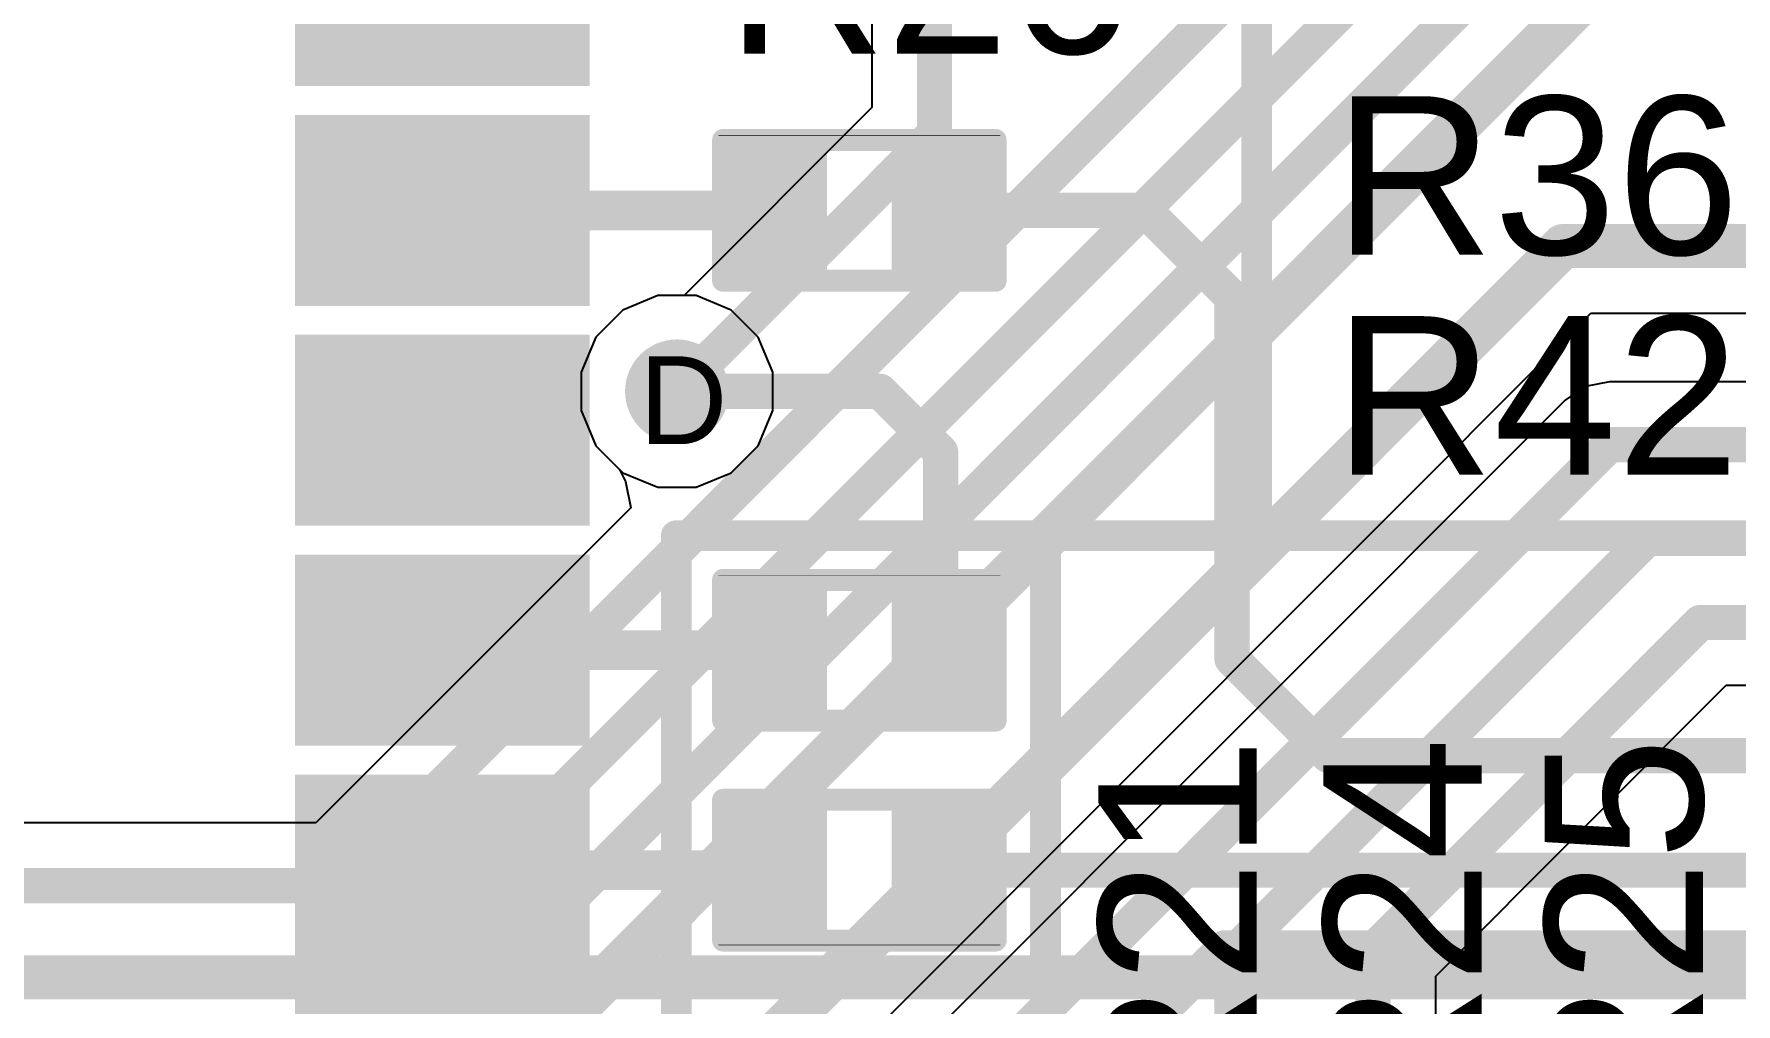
# Model space of a CAD drawing. Header units: inches. Extents: x -11 to 5428, y 0 to 5423.
# Drawn here: x 234.87 to 244.71, y 54.85 to 60.45 of the extents above; entities that cross this region are included whole.
import ezdxf

# ---------------------------------------------------------------- set-up
doc = ezdxf.new("R2010")
doc.units = ezdxf.units.IN
for name, color, linetype in [('Bottom Layer', 5, 'Continuous'), ('Dimension', 6, 'Continuous'), ('Drill Drawing', 1, 'Continuous'), ('GND', 16, 'Continuous'), ('PWR', 76, 'Continuous'), ('Top Layer', 1, 'Continuous'), ('Top Overlay', 2, 'Continuous'), ('Top Paste', 8, 'Continuous'), ('Top Solder', 216, 'Continuous'), ('Via Holes', 16, 'Continuous')]:
    doc.layers.add(name, color=color, linetype=linetype)
doc.styles.add('Arial', font='', dxfattribs={"height": 0.2})
doc.styles.get('Arial').set_extended_font_data('Arial')

# ---------------------------------------------------------------- blocks, each defined once
blk = doc.blocks.new('R___0402_622')
at = {"layer": 'Top Layer'}
for points in [[(-0.6985, -0.3175), (-0.6985, 0.3175), (-0.2413, 0.3175), (-0.2413, -0.3175)], [(0.2413, -0.3175), (0.2413, 0.3175), (0.6985, 0.3175), (0.6985, -0.3175)]]:
    blk.add_hatch(color=1, dxfattribs=at).paths.add_polyline_path(points)
at = {"layer": 'Top Paste'}
for points in [[(-0.6985, -0.3175), (-0.6985, 0.3175), (-0.2413, 0.3175), (-0.2413, -0.3175)], [(0.2413, -0.3175), (0.2413, 0.3175), (0.6985, 0.3175), (0.6985, -0.3175)]]:
    blk.add_hatch(color=8, dxfattribs=at).paths.add_polyline_path(points)
at = {"layer": 'Top Solder'}
for points in [[(-0.7535, -0.3725), (-0.7535, 0.3725), (-0.1863, 0.3725), (-0.1863, -0.3725)], [(0.1863, -0.3725), (0.1863, 0.3725), (0.7535, 0.3725), (0.7535, -0.3725)]]:
    blk.add_hatch(color=216, dxfattribs=at).paths.add_polyline_path(points)
at = {"layer": 'Top Overlay'}
for points in [[(-0.7874, 0.4064, 0.127, 0.127, 0), (-0.7874, -0.4064, 0.127, 0.127, 0)], [(0.7874, 0.4064, 0.127, 0.127, 0), (-0.7874, 0.4064, 0.127, 0.127, 0)], [(0.7874, 0.4064, 0.127, 0.127, 0), (0.7874, -0.4064, 0.127, 0.127, 0)], [(0.7874, -0.4064, 0.127, 0.127, 0), (-0.7874, -0.4064, 0.127, 0.127, 0)], [(0.8128, -0.4318, 0.00323, 0.00323, 0), (-0.8128, -0.4318, 0.00323, 0.00323, 0)]]:
    blk.add_lwpolyline(points, format="xyseb", dxfattribs=at)
for points in [[(-0.8191, 0.4064, 0.0635, 0.0635, 1), (-0.7556, 0.4064, 0.0635, 0.0635, 1)], [(-0.8191, 0.4064, 0.0635, 0.0635, 1), (-0.7556, 0.4064, 0.0635, 0.0635, 1)], [(0.7557, 0.4064, 0.0635, 0.0635, 1), (0.8192, 0.4064, 0.0635, 0.0635, 1)], [(0.7557, 0.4064, 0.0635, 0.0635, 1), (0.8192, 0.4064, 0.0635, 0.0635, 1)], [(-0.8191, -0.4064, 0.0635, 0.0635, 1), (-0.7556, -0.4064, 0.0635, 0.0635, 1)], [(-0.8191, -0.4064, 0.0635, 0.0635, 1), (-0.7556, -0.4064, 0.0635, 0.0635, 1)], [(0.7557, -0.4064, 0.0635, 0.0635, 1), (0.8192, -0.4064, 0.0635, 0.0635, 1)], [(0.7557, -0.4064, 0.0635, 0.0635, 1), (0.8192, -0.4064, 0.0635, 0.0635, 1)], [(-0.8136, -0.4318, 0.00161, 0.00161, 1), (-0.812, -0.4318, 0.00161, 0.00161, 1)], [(0.812, -0.4318, 0.00161, 0.00161, 1), (0.8136, -0.4318, 0.00161, 0.00161, 1)]]:
    blk.add_lwpolyline(points, format="xyseb", close=True, dxfattribs=at)
blk = doc.blocks.new('R___0402_623')
at = {"layer": 'Top Layer'}
for points in [[(-0.6985, -0.3175), (-0.6985, 0.3175), (-0.2413, 0.3175), (-0.2413, -0.3175)], [(0.2413, -0.3175), (0.2413, 0.3175), (0.6985, 0.3175), (0.6985, -0.3175)]]:
    blk.add_hatch(color=1, dxfattribs=at).paths.add_polyline_path(points)
at = {"layer": 'Top Paste'}
for points in [[(-0.6985, -0.3175), (-0.6985, 0.3175), (-0.2413, 0.3175), (-0.2413, -0.3175)], [(0.2413, -0.3175), (0.2413, 0.3175), (0.6985, 0.3175), (0.6985, -0.3175)]]:
    blk.add_hatch(color=8, dxfattribs=at).paths.add_polyline_path(points)
at = {"layer": 'Top Solder'}
for points in [[(-0.7535, -0.3725), (-0.7535, 0.3725), (-0.1863, 0.3725), (-0.1863, -0.3725)], [(0.1863, -0.3725), (0.1863, 0.3725), (0.7535, 0.3725), (0.7535, -0.3725)]]:
    blk.add_hatch(color=216, dxfattribs=at).paths.add_polyline_path(points)
at = {"layer": 'Top Overlay'}
for points in [[(-0.7874, 0.4064, 0.127, 0.127, 0), (-0.7874, -0.4064, 0.127, 0.127, 0)], [(0.7874, 0.4064, 0.127, 0.127, 0), (-0.7874, 0.4064, 0.127, 0.127, 0)], [(0.7874, 0.4064, 0.127, 0.127, 0), (0.7874, -0.4064, 0.127, 0.127, 0)], [(0.7874, -0.4064, 0.127, 0.127, 0), (-0.7874, -0.4064, 0.127, 0.127, 0)], [(0.8128, -0.4318, 0.00323, 0.00323, 0), (-0.8128, -0.4318, 0.00323, 0.00323, 0)]]:
    blk.add_lwpolyline(points, format="xyseb", dxfattribs=at)
for points in [[(-0.8191, 0.4064, 0.0635, 0.0635, 1), (-0.7556, 0.4064, 0.0635, 0.0635, 1)], [(-0.8191, 0.4064, 0.0635, 0.0635, 1), (-0.7556, 0.4064, 0.0635, 0.0635, 1)], [(0.7557, 0.4064, 0.0635, 0.0635, 1), (0.8192, 0.4064, 0.0635, 0.0635, 1)], [(0.7557, 0.4064, 0.0635, 0.0635, 1), (0.8192, 0.4064, 0.0635, 0.0635, 1)], [(-0.8191, -0.4064, 0.0635, 0.0635, 1), (-0.7556, -0.4064, 0.0635, 0.0635, 1)], [(-0.8191, -0.4064, 0.0635, 0.0635, 1), (-0.7556, -0.4064, 0.0635, 0.0635, 1)], [(0.7557, -0.4064, 0.0635, 0.0635, 1), (0.8192, -0.4064, 0.0635, 0.0635, 1)], [(0.7557, -0.4064, 0.0635, 0.0635, 1), (0.8192, -0.4064, 0.0635, 0.0635, 1)], [(-0.8136, -0.4318, 0.00161, 0.00161, 1), (-0.812, -0.4318, 0.00161, 0.00161, 1)], [(0.812, -0.4318, 0.00161, 0.00161, 1), (0.8136, -0.4318, 0.00161, 0.00161, 1)]]:
    blk.add_lwpolyline(points, format="xyseb", close=True, dxfattribs=at)
blk = doc.blocks.new('ESP32_WROOM_32UE_N16_640')
at = {"layer": 'Top Layer'}
for points in [[(8, 4.25), (9.5, 4.25), (9.5, 3.35), (8, 3.35)], [(8, 2.98), (9.5, 2.98), (9.5, 2.08), (8, 2.08)], [(8, 1.71), (9.5, 1.71), (9.5, 0.81), (8, 0.81)], [(8, 0.44), (9.5, 0.44), (9.5, -0.46), (8, -0.46)], [(8, -0.83), (9.5, -0.83), (9.5, -1.73), (8, -1.73)]]:
    blk.add_hatch(color=1, dxfattribs=at).paths.add_polyline_path(points)
at = {"layer": 'Top Paste'}
for points in [[(8, 4.25), (9.5, 4.25), (9.5, 3.35), (8, 3.35)], [(8, 2.98), (9.5, 2.98), (9.5, 2.08), (8, 2.08)], [(8, 1.71), (9.5, 1.71), (9.5, 0.81), (8, 0.81)], [(8, 0.44), (9.5, 0.44), (9.5, -0.46), (8, -0.46)], [(8, -0.83), (9.5, -0.83), (9.5, -1.73), (8, -1.73)]]:
    blk.add_hatch(color=8, dxfattribs=at).paths.add_polyline_path(points)
at = {"layer": 'Top Solder'}
for points in [[(7.8984, 4.3516), (9.6016, 4.3516), (9.6016, 3.2484), (7.8984, 3.2484)], [(7.8984, 3.0816), (9.6016, 3.0816), (9.6016, 1.9784), (7.8984, 1.9784)], [(7.8984, 1.8116), (9.6016, 1.8116), (9.6016, 0.7084), (7.8984, 0.7084)], [(7.8984, 0.5416), (9.6016, 0.5416), (9.6016, -0.5616), (7.8984, -0.5616)], [(7.8984, -0.7284), (9.6016, -0.7284), (9.6016, -1.8316), (7.8984, -1.8316)], [(7.8984, -1.9984), (9.6016, -1.9984), (9.6016, -3.1016), (7.8984, -3.1016)]]:
    blk.add_hatch(color=216, dxfattribs=at).paths.add_polyline_path(points)
blk = doc.blocks.new('R___0402_741')
at = {"layer": 'Top Layer'}
for points in [[(-0.6985, -0.3175), (-0.6985, 0.3175), (-0.2413, 0.3175), (-0.2413, -0.3175)], [(0.2413, -0.3175), (0.2413, 0.3175), (0.6985, 0.3175), (0.6985, -0.3175)]]:
    blk.add_hatch(color=1, dxfattribs=at).paths.add_polyline_path(points)
at = {"layer": 'Top Paste'}
for points in [[(-0.6985, -0.3175), (-0.6985, 0.3175), (-0.2413, 0.3175), (-0.2413, -0.3175)], [(0.2413, -0.3175), (0.2413, 0.3175), (0.6985, 0.3175), (0.6985, -0.3175)]]:
    blk.add_hatch(color=8, dxfattribs=at).paths.add_polyline_path(points)
at = {"layer": 'Top Solder'}
for points in [[(-0.7535, -0.3725), (-0.7535, 0.3725), (-0.1863, 0.3725), (-0.1863, -0.3725)], [(0.1863, -0.3725), (0.1863, 0.3725), (0.7535, 0.3725), (0.7535, -0.3725)]]:
    blk.add_hatch(color=216, dxfattribs=at).paths.add_polyline_path(points)
at = {"layer": 'Top Overlay'}
for points in [[(-0.7874, 0.4064, 0.127, 0.127, 0), (0.7874, 0.4064, 0.127, 0.127, 0)], [(-0.7874, -0.4064, 0.127, 0.127, 0), (-0.7874, 0.4064, 0.127, 0.127, 0)], [(0.7874, -0.4064, 0.127, 0.127, 0), (0.7874, 0.4064, 0.127, 0.127, 0)], [(-0.7874, -0.4064, 0.127, 0.127, 0), (0.7874, -0.4064, 0.127, 0.127, 0)], [(-0.8128, -0.4318, 0.00323, 0.00323, 0), (0.8128, -0.4318, 0.00323, 0.00323, 0)]]:
    blk.add_lwpolyline(points, format="xyseb", dxfattribs=at)
for points in [[(-0.8192, 0.4064, 0.0635, 0.0635, 1), (-0.7557, 0.4064, 0.0635, 0.0635, 1)], [(-0.8192, 0.4064, 0.0635, 0.0635, 1), (-0.7557, 0.4064, 0.0635, 0.0635, 1)], [(0.7556, 0.4064, 0.0635, 0.0635, 1), (0.8191, 0.4064, 0.0635, 0.0635, 1)], [(0.7556, 0.4064, 0.0635, 0.0635, 1), (0.8191, 0.4064, 0.0635, 0.0635, 1)], [(-0.8192, -0.4064, 0.0635, 0.0635, 1), (-0.7557, -0.4064, 0.0635, 0.0635, 1)], [(-0.8192, -0.4064, 0.0635, 0.0635, 1), (-0.7557, -0.4064, 0.0635, 0.0635, 1)], [(0.7556, -0.4064, 0.0635, 0.0635, 1), (0.8191, -0.4064, 0.0635, 0.0635, 1)], [(0.7556, -0.4064, 0.0635, 0.0635, 1), (0.8191, -0.4064, 0.0635, 0.0635, 1)], [(-0.8136, -0.4318, 0.00161, 0.00161, 1), (-0.812, -0.4318, 0.00161, 0.00161, 1)], [(0.812, -0.4318, 0.00161, 0.00161, 1), (0.8136, -0.4318, 0.00161, 0.00161, 1)]]:
    blk.add_lwpolyline(points, format="xyseb", close=True, dxfattribs=at)

msp = doc.modelspace()

# ---------------------------------------------------------------- hatches: boundary and pattern name
at = {"layer": 'Bottom Layer'}
h = msp.add_hatch(color=5, dxfattribs=at)
edge = h.paths.add_edge_path()
edge.add_arc((238.5861, 58.3828), 0.3, 0, 360)
at = {"layer": 'GND'}
h = msp.add_hatch(color=16, dxfattribs=at)
edge = h.paths.add_edge_path()
edge.add_arc((238.5861, 58.3828), 0.3, 0, 360)
at = {"layer": 'PWR'}
h = msp.add_hatch(color=76, dxfattribs=at)
edge = h.paths.add_edge_path()
edge.add_arc((238.5861, 58.3828), 0.3, 0, 360)
at = {"layer": 'Top Layer'}
h = msp.add_hatch(color=1, dxfattribs=at)
edge = h.paths.add_edge_path()
edge.add_arc((238.5861, 58.3828), 0.3, 0, 360)
at = {"layer": 'Via Holes'}
h = msp.add_hatch(color=7, dxfattribs=at)
edge = h.paths.add_edge_path()
edge.add_arc((238.5861, 58.3828), 0.15, 0, 360)

# ---------------------------------------------------------------- linework, layer by layer
at = {"layer": 'Bottom Layer'}
for p, q in [((239.7122, 63.5105), (239.7122, 60.0217)), ((239.7122, 60.0217), (238.6273, 58.9368)), ((238.4759, 58.9368), (238.2723, 58.8524)), ((238.6273, 58.9368), (238.4759, 58.9368)), ((233.4974, 48.4632), (243.868, 58.8339)), ((238.2723, 58.8524), (238.1164, 58.6966)), ((243.868, 58.8339), (256.5744, 58.8339)), ((238.1164, 58.6966), (238.0321, 58.4929)), ((238.0321, 58.4929), (238.0321, 58.2726)), ((243.9756, 58.4377), (243.8368, 58.4101)), ((259.0114, 58.4377), (243.9756, 58.4377)), ((243.9756, 58.4377), (243.9756, 58.4377)), ((243.7192, 58.3315), (239.7482, 54.3605)), ((243.8368, 58.4101), (243.7192, 58.3315)), ((243.7192, 58.3315), (243.7192, 58.3315)), ((238.0321, 58.2726), (238.1164, 58.0689)), ((238.1164, 58.0689), (238.253, 57.9324)), ((238.253, 57.9324), (238.2888, 57.8623)), ((238.2888, 57.8623), (238.3189, 57.7109)), ((238.3189, 57.7109), (236.4985, 55.8905)), ((242.9707, 55.0059), (244.6504, 56.6856)), ((244.6504, 56.6856), (245.5814, 56.6856)), ((236.4985, 55.8905), (215.556, 55.8905)), ((242.9707, 48.0459), (242.9707, 55.0059))]:
    msp.add_line(p, q, dxfattribs=at)
for points in [[(240.0748, 59.8715, 0.2032, 0.2032, 0), (240.0748, 63.5105, 0.2032, 0.2032, 0)], [(236.6487, 55.528, 0.2032, 0.2032, 0), (243.6913, 62.5706, 0.2032, 0.2032, 0)], [(236.8332, 54.9844, 0.2032, 0.2032, 0), (243.9061, 62.0573, 0.2032, 0.2032, 0)], [(236.8636, 54.348, 0.2032, 0.2032, 0), (244.0598, 61.5442, 0.2032, 0.2032, 0)], [(234.0254, 50.843, 0.254, 0.254, 0), (243.99, 60.8076, 0.254, 0.254, 0)], [(238.5861, 58.3828, 0.2032, 0.2032, 0), (240.0748, 59.8715, 0.2032, 0.2032, 0)], [(233.2227, 48.7379, 0.254, 0.254, 0), (243.7071, 59.2224, 0.254, 0.254, 0)], [(243.7071, 59.2224, 0.254, 0.254, 0), (256.5744, 59.2224, 0.254, 0.254, 0)], [(240.0046, 54.1041, 0.2032, 0.2032, 0), (243.9756, 58.0751, 0.2032, 0.2032, 0)], [(243.9756, 58.0751, 0.2032, 0.2032, 0), (259.1616, 58.0751, 0.2032, 0.2032, 0)], [(241.7934, 55.1323, 0.2032, 0.2032, 0), (244.1957, 57.5346, 0.2032, 0.2032, 0)], [(244.1957, 57.5346, 0.2032, 0.2032, 0), (260.0839, 57.5346, 0.2032, 0.2032, 0)], [(242.6081, 55.1561, 0.2032, 0.2032, 0), (244.5002, 57.0482, 0.2032, 0.2032, 0)], [(244.5002, 57.0482, 0.2032, 0.2032, 0), (260.8975, 57.0482, 0.2032, 0.2032, 0)], [(215.5559, 55.528, 0.2032, 0.2032, 0), (236.6487, 55.528, 0.2032, 0.2032, 0)], [(241.7934, 50.538, 0.2032, 0.2032, 0), (241.7934, 55.1323, 0.2032, 0.2032, 0)], [(242.6081, 47.625, 0.2032, 0.2032, 0), (242.6081, 55.1561, 0.2032, 0.2032, 0)], [(215.876, 54.9844, 0.2032, 0.2032, 0), (236.8332, 54.9844, 0.2032, 0.2032, 0)]]:
    msp.add_lwpolyline(points, format="xyseb", dxfattribs=at)
for points in [[(240.024, 59.8715, 0.1016, 0.1016, 1), (240.1256, 59.8715, 0.1016, 0.1016, 1)], [(240.024, 59.8715, 0.1016, 0.1016, 1), (240.1256, 59.8715, 0.1016, 0.1016, 1)], [(243.6436, 59.2224, 0.127, 0.127, 1), (243.7706, 59.2224, 0.127, 0.127, 1)], [(243.6436, 59.2224, 0.127, 0.127, 1), (243.7706, 59.2224, 0.127, 0.127, 1)], [(238.5353, 58.3828, 0.1016, 0.1016, 1), (238.6369, 58.3828, 0.1016, 0.1016, 1)], [(243.9248, 58.0751, 0.1016, 0.1016, 1), (244.0264, 58.0751, 0.1016, 0.1016, 1)], [(243.9248, 58.0751, 0.1016, 0.1016, 1), (244.0264, 58.0751, 0.1016, 0.1016, 1)], [(244.1449, 57.5346, 0.1016, 0.1016, 1), (244.2465, 57.5346, 0.1016, 0.1016, 1)], [(244.1449, 57.5346, 0.1016, 0.1016, 1), (244.2465, 57.5346, 0.1016, 0.1016, 1)], [(244.4494, 57.0482, 0.1016, 0.1016, 1), (244.551, 57.0482, 0.1016, 0.1016, 1)], [(244.4494, 57.0482, 0.1016, 0.1016, 1), (244.551, 57.0482, 0.1016, 0.1016, 1)], [(236.5979, 55.528, 0.1016, 0.1016, 1), (236.6995, 55.528, 0.1016, 0.1016, 1)], [(236.5979, 55.528, 0.1016, 0.1016, 1), (236.6995, 55.528, 0.1016, 0.1016, 1)], [(241.7426, 55.1323, 0.1016, 0.1016, 1), (241.8442, 55.1323, 0.1016, 0.1016, 1)], [(241.7426, 55.1323, 0.1016, 0.1016, 1), (241.8442, 55.1323, 0.1016, 0.1016, 1)], [(242.5573, 55.1561, 0.1016, 0.1016, 1), (242.6589, 55.1561, 0.1016, 0.1016, 1)], [(242.5573, 55.1561, 0.1016, 0.1016, 1), (242.6589, 55.1561, 0.1016, 0.1016, 1)], [(236.7824, 54.9844, 0.1016, 0.1016, 1), (236.884, 54.9844, 0.1016, 0.1016, 1)], [(236.7824, 54.9844, 0.1016, 0.1016, 1), (236.884, 54.9844, 0.1016, 0.1016, 1)]]:
    msp.add_lwpolyline(points, format="xyseb", close=True, dxfattribs=at)
at = {"layer": 'Dimension'}
msp.add_lwpolyline([(0, 55, 0.254, 0.254, 0), (344, 55, 0.254, 0.254, 0)], format="xyseb", dxfattribs=at)
at = {"layer": 'GND'}
for p, q in [((238.4759, 58.9368), (238.2723, 58.8524)), ((238.6963, 58.9368), (238.4759, 58.9368)), ((238.8999, 58.8524), (238.6963, 58.9368)), ((238.2723, 58.8524), (238.1164, 58.6966)), ((239.0557, 58.6966), (238.8999, 58.8524)), ((238.1164, 58.6966), (238.0321, 58.4929)), ((239.1401, 58.4929), (239.0557, 58.6966)), ((238.0321, 58.4929), (238.0321, 58.2726)), ((239.1401, 58.2726), (239.1401, 58.4929)), ((238.0321, 58.2726), (238.1164, 58.0689)), ((239.0557, 58.0689), (239.1401, 58.2726)), ((238.1164, 58.0689), (238.2723, 57.9131)), ((238.8999, 57.9131), (239.0557, 58.0689)), ((238.2723, 57.9131), (238.4759, 57.8288)), ((238.6963, 57.8288), (238.8999, 57.9131)), ((238.4759, 57.8288), (238.6963, 57.8288))]:
    msp.add_line(p, q, dxfattribs=at)
at = {"layer": 'PWR'}
for p, q in [((238.4759, 58.9368), (238.2723, 58.8524)), ((238.6963, 58.9368), (238.4759, 58.9368)), ((238.8999, 58.8524), (238.6963, 58.9368)), ((238.2723, 58.8524), (238.1164, 58.6966)), ((239.0557, 58.6966), (238.8999, 58.8524)), ((238.1164, 58.6966), (238.0321, 58.4929)), ((239.1401, 58.4929), (239.0557, 58.6966)), ((238.0321, 58.4929), (238.0321, 58.2726)), ((239.1401, 58.2726), (239.1401, 58.4929)), ((238.0321, 58.2726), (238.1164, 58.0689)), ((239.0557, 58.0689), (239.1401, 58.2726)), ((238.1164, 58.0689), (238.2723, 57.9131)), ((238.8999, 57.9131), (239.0557, 58.0689)), ((238.2723, 57.9131), (238.4759, 57.8288)), ((238.6963, 57.8288), (238.8999, 57.9131)), ((238.4759, 57.8288), (238.6963, 57.8288))]:
    msp.add_line(p, q, dxfattribs=at)
at = {"layer": 'Top Layer'}
for points in [[(237.2299, 59.428, 0.2286, 0.2286, 0), (239.1703, 59.428, 0.2286, 0.2286, 0)], [(240.1101, 59.428, 0.2032, 0.2032, 0), (241.291, 59.428, 0.2032, 0.2032, 0)], [(241.291, 59.428, 0.2032, 0.2032, 0), (241.7934, 58.9256, 0.2032, 0.2032, 0)], [(241.7934, 56.8383, 0.2032, 0.2032, 0), (241.7934, 58.9256, 0.2032, 0.2032, 0)], [(238.5861, 58.3828, 0.2032, 0.2032, 0), (239.7598, 58.3828, 0.2032, 0.2032, 0)], [(239.7598, 58.3828, 0.2032, 0.2032, 0), (240.1101, 58.0324, 0.2032, 0.2032, 0)], [(240.1101, 56.888, 0.2032, 0.2032, 0), (240.1101, 58.0324, 0.2032, 0.2032, 0)], [(237.2299, 56.888, 0.2286, 0.2286, 0), (239.1703, 56.888, 0.2286, 0.2286, 0)], [(241.7934, 56.8383, 0.2032, 0.2032, 0), (242.3524, 56.2793, 0.2032, 0.2032, 0)], [(242.3524, 56.2793, 0.2032, 0.2032, 0), (246.224, 56.2793, 0.2032, 0.2032, 0)], [(237.2299, 55.618, 0.2286, 0.2286, 0), (239.1703, 55.618, 0.2286, 0.2286, 0)], [(240.1101, 55.618, 0.2032, 0.2032, 0), (263.787, 55.618, 0.2032, 0.2032, 0)], [(240.928, 54.348, 0.2032, 0.2032, 0), (241.7487, 55.1687, 0.2032, 0.2032, 0)], [(241.7487, 55.1687, 0.2032, 0.2032, 0), (263.3068, 55.1687, 0.2032, 0.2032, 0)]]:
    msp.add_lwpolyline(points, format="xyseb", dxfattribs=at)
for points in [[(237.1727, 59.428, 0.1143, 0.1143, 1), (237.287, 59.428, 0.1143, 0.1143, 1)], [(239.1131, 59.428, 0.1143, 0.1143, 1), (239.2274, 59.428, 0.1143, 0.1143, 1)], [(240.0593, 59.428, 0.1016, 0.1016, 1), (240.1609, 59.428, 0.1016, 0.1016, 1)], [(241.2402, 59.428, 0.1016, 0.1016, 1), (241.3418, 59.428, 0.1016, 0.1016, 1)], [(241.2402, 59.428, 0.1016, 0.1016, 1), (241.3418, 59.428, 0.1016, 0.1016, 1)], [(241.7426, 58.9256, 0.1016, 0.1016, 1), (241.8442, 58.9256, 0.1016, 0.1016, 1)], [(241.7426, 58.9256, 0.1016, 0.1016, 1), (241.8442, 58.9256, 0.1016, 0.1016, 1)], [(238.5353, 58.3828, 0.1016, 0.1016, 1), (238.6369, 58.3828, 0.1016, 0.1016, 1)], [(239.709, 58.3828, 0.1016, 0.1016, 1), (239.8106, 58.3828, 0.1016, 0.1016, 1)], [(239.709, 58.3828, 0.1016, 0.1016, 1), (239.8106, 58.3828, 0.1016, 0.1016, 1)], [(240.0593, 58.0324, 0.1016, 0.1016, 1), (240.1609, 58.0324, 0.1016, 0.1016, 1)], [(240.0593, 58.0324, 0.1016, 0.1016, 1), (240.1609, 58.0324, 0.1016, 0.1016, 1)], [(237.1727, 56.888, 0.1143, 0.1143, 1), (237.287, 56.888, 0.1143, 0.1143, 1)], [(239.1131, 56.888, 0.1143, 0.1143, 1), (239.2274, 56.888, 0.1143, 0.1143, 1)], [(240.0593, 56.888, 0.1016, 0.1016, 1), (240.1609, 56.888, 0.1016, 0.1016, 1)], [(241.7426, 56.8383, 0.1016, 0.1016, 1), (241.8442, 56.8383, 0.1016, 0.1016, 1)], [(241.7426, 56.8383, 0.1016, 0.1016, 1), (241.8442, 56.8383, 0.1016, 0.1016, 1)], [(242.3016, 56.2793, 0.1016, 0.1016, 1), (242.4032, 56.2793, 0.1016, 0.1016, 1)], [(242.3016, 56.2793, 0.1016, 0.1016, 1), (242.4032, 56.2793, 0.1016, 0.1016, 1)], [(237.1727, 55.618, 0.1143, 0.1143, 1), (237.287, 55.618, 0.1143, 0.1143, 1)], [(239.1131, 55.618, 0.1143, 0.1143, 1), (239.2274, 55.618, 0.1143, 0.1143, 1)], [(240.0593, 55.618, 0.1016, 0.1016, 1), (240.1609, 55.618, 0.1016, 0.1016, 1)], [(241.6979, 55.1687, 0.1016, 0.1016, 1), (241.7995, 55.1687, 0.1016, 0.1016, 1)], [(241.6979, 55.1687, 0.1016, 0.1016, 1), (241.7995, 55.1687, 0.1016, 0.1016, 1)]]:
    msp.add_lwpolyline(points, format="xyseb", close=True, dxfattribs=at)
at = {"layer": 'Top Overlay'}
for points in [[(241.9359, 57.5495, 0.1778, 0.1778, 0), (241.9359, 61.7191, 0.1778, 0.1778, 0)], [(238.5822, 57.5495, 0.1778, 0.1778, 0), (240.7158, 57.5495, 0.1778, 0.1778, 0)], [(238.5822, 53.6656, 0.1778, 0.1778, 0), (238.5822, 57.5495, 0.1778, 0.1778, 0)], [(240.7158, 53.6656, 0.1778, 0.1778, 0), (240.7158, 57.5495, 0.1778, 0.1778, 0)], [(240.7158, 57.5495, 0.1778, 0.1778, 0), (241.9359, 57.5495, 0.1778, 0.1778, 0)], [(241.9359, 57.5495, 0.1778, 0.1778, 0), (245.2438, 57.5495, 0.1778, 0.1778, 0)]]:
    msp.add_lwpolyline(points, format="xyseb", dxfattribs=at)
for points in [[(238.5378, 57.5495, 0.0889, 0.0889, 1), (238.6267, 57.5495, 0.0889, 0.0889, 1)], [(238.5378, 57.5495, 0.0889, 0.0889, 1), (238.6267, 57.5495, 0.0889, 0.0889, 1)], [(240.6714, 57.5495, 0.0889, 0.0889, 1), (240.7603, 57.5495, 0.0889, 0.0889, 1)], [(240.6714, 57.5495, 0.0889, 0.0889, 1), (240.7603, 57.5495, 0.0889, 0.0889, 1)], [(240.6714, 57.5495, 0.0889, 0.0889, 1), (240.7603, 57.5495, 0.0889, 0.0889, 1)], [(241.8914, 57.5495, 0.0889, 0.0889, 1), (241.9803, 57.5495, 0.0889, 0.0889, 1)], [(241.8914, 57.5495, 0.0889, 0.0889, 1), (241.9803, 57.5495, 0.0889, 0.0889, 1)], [(241.8914, 57.5495, 0.0889, 0.0889, 1), (241.9803, 57.5495, 0.0889, 0.0889, 1)]]:
    msp.add_lwpolyline(points, format="xyseb", close=True, dxfattribs=at)

# ---------------------------------------------------------------- block references
for name, p in [('ESP32_WROOM_32UE_N16_640', (228.4799, 56.898)), ('R___0402_741', (239.6402, 55.618))]:
    msp.add_blockref(name, p)
at = {"rotation": 180}
for name, p in [('R___0402_623', (239.6402, 59.428)), ('R___0402_622', (239.6402, 56.888))]:
    msp.add_blockref(name, p, dxfattribs=at)

# ---------------------------------------------------------------- texts
at = {"layer": 'Drill Drawing', "style": 'Arial'}
msp.add_text('D', height=0.508, dxfattribs=at).set_placement((238.366, 58.078))
at = {"layer": 'Top Overlay', "style": 'Arial'}
for s, p in [('R26', (238.8714, 60.3337)), ('R36', (242.3828, 59.1728)), ('R42', (242.3828, 57.9028))]:
    msp.add_text(s, height=0.9144, dxfattribs=at).set_placement(p)
for s, p in [('R21', (241.9359, 54.0416)), ('R24', (243.2362, 54.0416)), ('R25', (244.5149, 54.0416))]:
    msp.add_text(s, height=0.9144, rotation=90, dxfattribs=at).set_placement(p)

doc.saveas('drawing.dxf')
